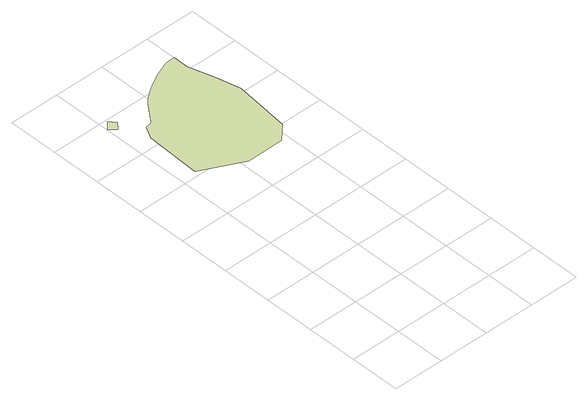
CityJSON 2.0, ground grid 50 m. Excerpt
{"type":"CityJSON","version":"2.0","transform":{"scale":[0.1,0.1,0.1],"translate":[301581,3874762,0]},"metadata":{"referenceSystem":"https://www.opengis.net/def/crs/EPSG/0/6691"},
"CityObjects":{
"landuse1":{"type":"LandUse","attributes":{"class":"204","LandUseDetailAttribute.prefecture":"22","LandUseDetailAttribute.city":"22203","LandUseDetailAttribute.surveyYear":2015},"geometry":[{"type":"MultiSurface","lod":"1","boundaries":[[[0,1,2,3,4,5,6]]]}]},
"landuse2":{"type":"LandUse","attributes":{"class":"217","LandUseDetailAttribute.prefecture":"22","LandUseDetailAttribute.city":"22203","LandUseDetailAttribute.surveyYear":2015},"geometry":[{"type":"MultiSurface","lod":"1","boundaries":[[[7,8,9,10,11,12,13,14,15,16,17,18,19,20,21,22,23,24,25,26,27,28,29,30]]]}]},
"landuse3":{"type":"LandUse","attributes":{"class":"215","LandUseDetailAttribute.prefecture":"22","LandUseDetailAttribute.city":"22203","LandUseDetailAttribute.surveyYear":2015}}
},
"vertices":[
[95,3459,0],[69,3483,0],[6,3417,0],[22,3402,0],[66,3361,0],[69,3358,0],[123,3421,0],
[1073,2492,0],[1134,3045,0],[1075,3282,0],[1002,3544,0],[1005,3684,0],[998,3686,0],[960,3688,0],[913,3683,0],[891,3678,0],[854,3665,0],[777,3632,0],[657,3571,0],[601,3537,0],[518,3478,0],[482,3447,0],[459,3423,0],[326,3243,0],[304,3230,0],[253,3221,0],[252,3221,0],[187,3097,0],[163,2555,0],[567,2349,0],[932,2355,0]
]}
